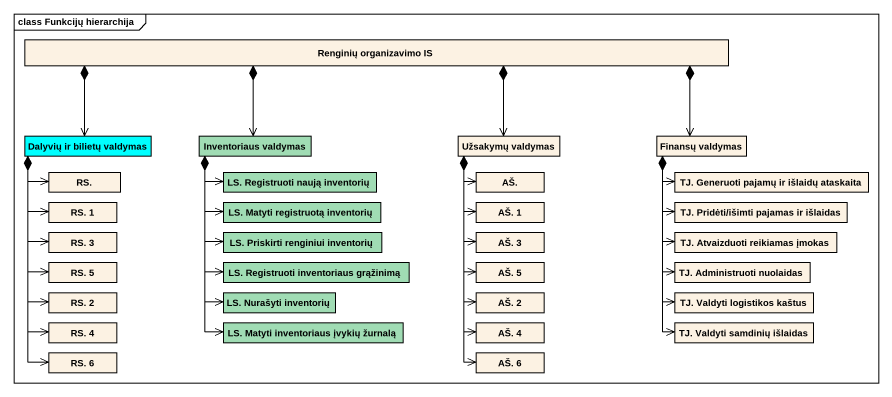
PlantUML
@startuml
mainframe class Funkcijų hierarchija
hide circle
hide empty members
class "Renginių organizavimo IS" as Renginių_organizavimo_IS
class "Dalyvių ir bilietų valdymas" as Dalyvių_ir_bilietų_valdymas #00FFFF
class "Inventoriaus valdymas" as Inventoriaus_valdymas #A0DCB4
class "Užsakymų valdymas" as Užsakymų_valdymas
class "Finansų valdymas" as Finansų_valdymas
class "RS." as RS
class "LS. Registruoti naują inventorių" as LS_Registruoti_naują #A0DCB4
class "AŠ." as AŠ
class "TJ. Generuoti pajamų ir išlaidų ataskaita" as TJ_Generuoti_pajamų_ir
class "RS. 1" as RS_1
class "RS. 3" as RS_3
class "LS. Matyti registruotą inventorių" as LS_Matyti_registruotą #A0DCB4
class "LS. Priskirti renginiui inventorių" as LS_Priskirti_renginiui #A0DCB4
class "AŠ. 1" as AŠ_1
class "AŠ. 3" as AŠ_3
class "TJ. Pridėti/išimti pajamas ir išlaidas" as TJ_Pridėti_išimti_pajamas
class "TJ. Atvaizduoti reikiamas įmokas" as TJ_Atvaizduoti_reikiamas
class "RS. 5" as RS_5
class "LS. Registruoti inventoriaus grąžinimą" as LS_Registruoti_inventoriaus #A0DCB4
class "AŠ. 5" as AŠ_5
class "TJ. Administruoti nuolaidas" as TJ_Administruoti_nuolaidas
class "RS. 2" as RS_2
class "LS. Nurašyti inventorių" as LS_Nurašyti_inventorių #A0DCB4
class "AŠ. 2" as AŠ_2
class "TJ. Valdyti logistikos kaštus" as TJ_Valdyti_logistikos_kaštus
class "RS. 4" as RS_4
class "RS. 6" as RS_6
class "LS. Matyti inventoriaus įvykių žurnalą" as LS_Matyti_inventoriaus #A0DCB4
class "AŠ. 4" as AŠ_4
class "AŠ. 6" as AŠ_6
class "TJ. Valdyti samdinių išlaidas" as TJ_Valdyti_samdinių_išlaidas
Renginių_organizavimo_IS *-left-> Dalyvių_ir_bilietų_valdymas
Renginių_organizavimo_IS *--> Inventoriaus_valdymas
Renginių_organizavimo_IS *--> Užsakymų_valdymas
Renginių_organizavimo_IS *-right-> Finansų_valdymas
Dalyvių_ir_bilietų_valdymas *--> RS
Dalyvių_ir_bilietų_valdymas *--> RS_1
Dalyvių_ir_bilietų_valdymas *--> RS_3
Dalyvių_ir_bilietų_valdymas *--> RS_5
Dalyvių_ir_bilietų_valdymas *--> RS_2
Dalyvių_ir_bilietų_valdymas *--> RS_4
Dalyvių_ir_bilietų_valdymas *--> RS_6
Inventoriaus_valdymas *--> LS_Registruoti_naują
Inventoriaus_valdymas *--> LS_Matyti_registruotą
Inventoriaus_valdymas *--> LS_Priskirti_renginiui
Inventoriaus_valdymas *--> LS_Registruoti_inventoriaus
Inventoriaus_valdymas *--> LS_Nurašyti_inventorių
Inventoriaus_valdymas *--> LS_Matyti_inventoriaus
Užsakymų_valdymas *--> AŠ
Užsakymų_valdymas *--> AŠ_1
Užsakymų_valdymas *--> AŠ_3
Užsakymų_valdymas *--> AŠ_5
Užsakymų_valdymas *--> AŠ_2
Užsakymų_valdymas *--> AŠ_4
Užsakymų_valdymas *--> AŠ_6
Finansų_valdymas *-right-> TJ_Generuoti_pajamų_ir
Finansų_valdymas *--> TJ_Pridėti_išimti_pajamas
Finansų_valdymas *--> TJ_Atvaizduoti_reikiamas
Finansų_valdymas *--> TJ_Administruoti_nuolaidas
Finansų_valdymas *--> TJ_Valdyti_logistikos_kaštus
Finansų_valdymas *--> TJ_Valdyti_samdinių_išlaidas
@enduml
